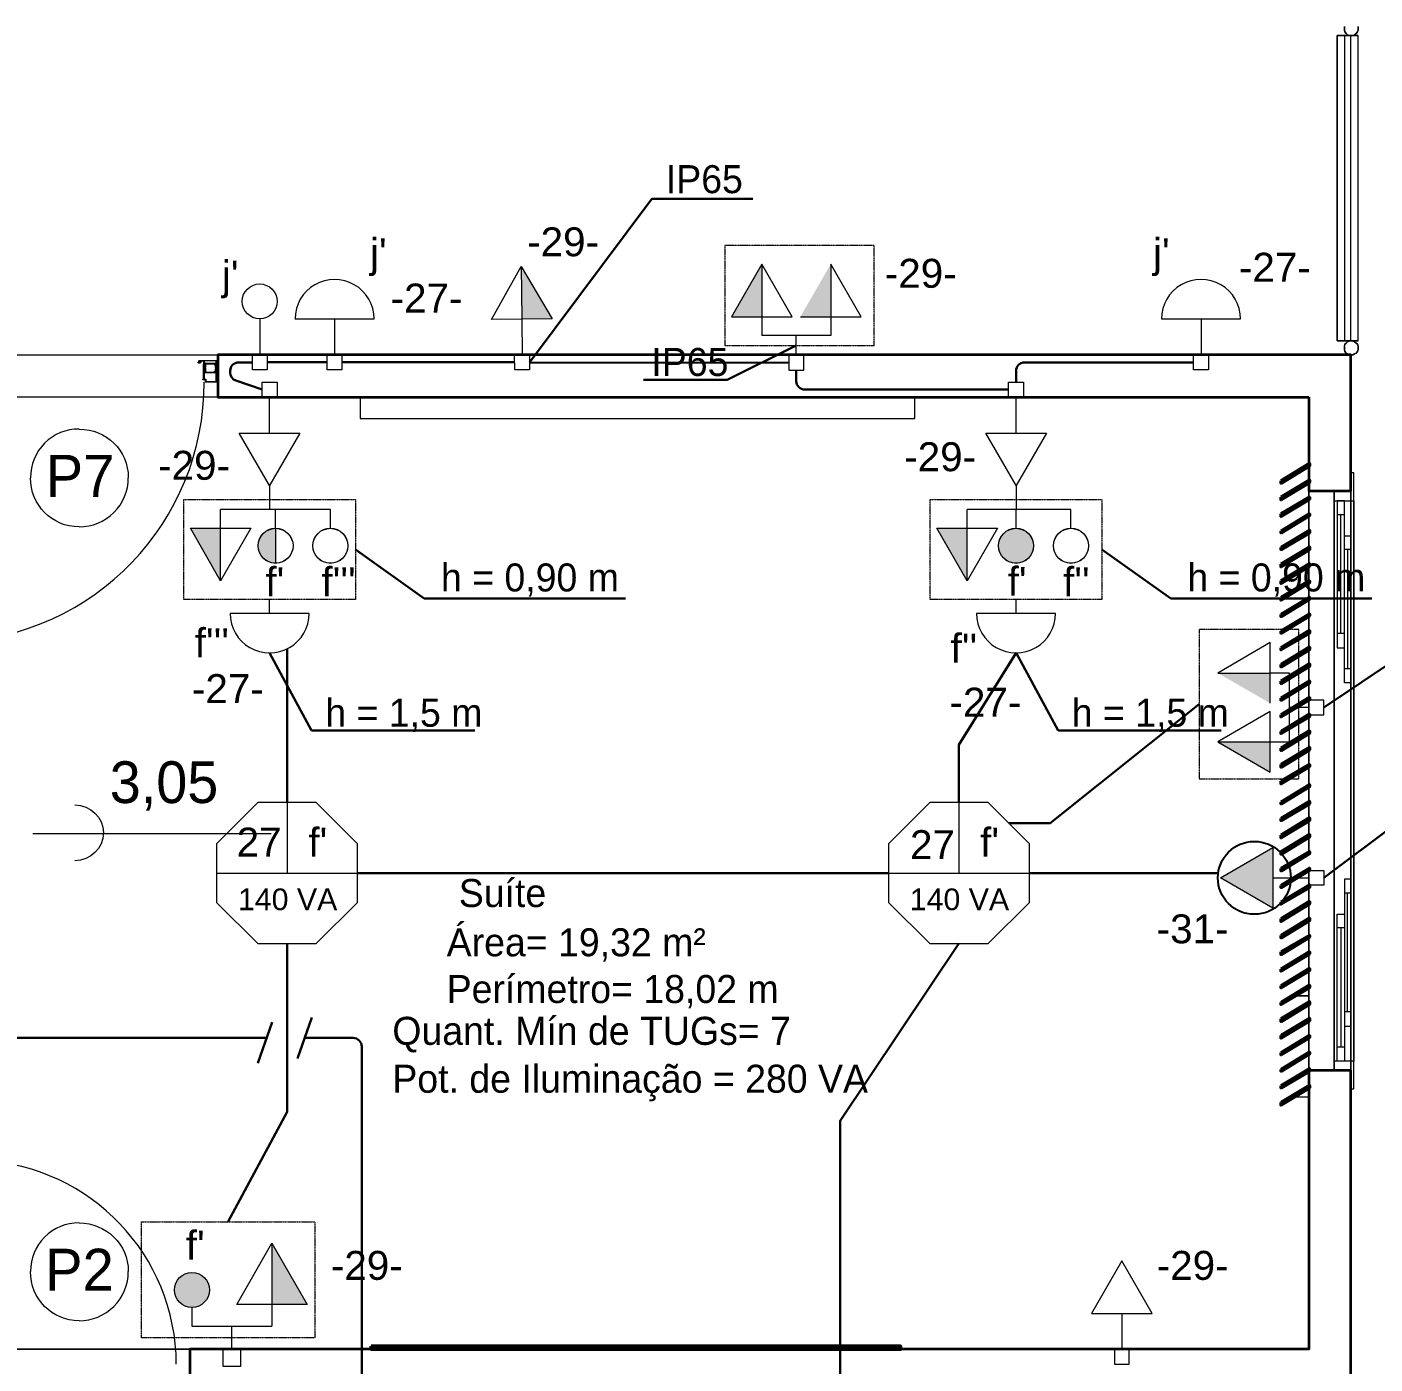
# Model space of a CAD drawing. Header units: millimetres. Extents: x -3501 to 2443, y -1417 to 2787.
# Drawn here: x -85 to 396.4, y 838.7 to 1316.1 of the extents above; entities that cross this region are included whole.
import ezdxf

# ---------------------------------------------------------------- set-up
doc = ezdxf.new("R2010")
doc.units = ezdxf.units.MM
doc.linetypes.add('HIDDEN', pattern=[0.375, 0.25, -0.125])
for name, color, linetype, lineweight in [('EL-ELETRODUTOS-ALV', 5, 'Continuous', 30), ('EL-SIMB-P-CIRC', 1, 'Continuous', 20), ('Eletroduto', 160, 'Continuous', 30), ('Pontos Elétricos', 1, 'Continuous', 20), ('TXT e CIRCUITOS', 7, 'Continuous', 30)]:
    doc.layers.add(name, color=color, linetype=linetype, lineweight=lineweight)
for name, color, linetype in [('LEGENDAS', 7, 'Continuous'), ('PDF_Geometry', 7, 'Continuous'), ('Texto', 7, 'Continuous')]:
    doc.layers.add(name, color=color, linetype=linetype)
doc.layers.add('Line', color=7, linetype='Continuous', plot=False)
doc.styles.add('estilo2', font='arial.ttf', dxfattribs={"height": 60})
doc.styles.add('PDF Bahnschrift', font='bahnschrift.ttf')
doc.styles.add('txt 2mm', font='arial.ttf', dxfattribs={"height": 100})

# ---------------------------------------------------------------- blocks, each defined once
blk = doc.blocks.new('cx luz oct')
at = {"ltscale": 3}
blk.add_line((43508.7, 29483.7), (43508.7, 29288.7), dxfattribs=at)
blk.add_lwpolyline([(43589.5, 29093.7), (43703.7, 29207.9), (43703.7, 29369.5), (43589.5, 29483.7), (43428, 29483.7), (43313.7, 29369.5), (43313.7, 29207.9), (43428, 29093.7)], close=True, dxfattribs=at)
blk.add_lwpolyline([(43313.7, 29288.7), (43703.7, 29288.7)], dxfattribs=at)
blk = doc.blocks.new('conj toma')
at = {"layer": 'Pontos Elétricos'}
h = blk.add_hatch(color=1, dxfattribs=at)
h.dxf.hatch_style = 1
h.paths.add_polyline_path([(48514.6, 16504, 0.414214), (48577.1, 16441.5, 0.412812), (48639.3, 16504)])
h = blk.add_hatch(color=1, dxfattribs=at)
h.dxf.hatch_style = 1
h.paths.add_polyline_path([(48514.6, 16308), (48702.1, 16308), (48514.6, 16199.8)])
for p, q in [((48447.6, 16700), (48447.6, 16308)), ((48514.6, 16700), (48447.6, 16700)), ((48514.6, 16504), (48447.6, 16504)), ((48514.6, 16308), (48447.6, 16308))]:
    blk.add_line(p, q, dxfattribs=at)
at = {"layer": 'Pontos Elétricos', "color": 1}
for p, q in [((48174.6, 16591.2), (48362.1, 16483)), ((48174.6, 16374.7), (48174.6, 16591.2)), ((47993.1, 16456.5), (47993.1, 16509.5)), ((47993.1, 16509.5), (48046.1, 16509.5)), ((48046.1, 16509.5), (48046.1, 16456.5)), ((48174.6, 16483), (48046.1, 16483)), ((48362.1, 16483), (48174.6, 16374.7)), ((48514.6, 16504), (48639.6, 16504)), ((48046.1, 16456.5), (47993.1, 16456.5)), ((48514.6, 16416.3), (48702.1, 16308)), ((48514.6, 16199.8), (48514.6, 16416.3)), ((48702.1, 16308), (48514.6, 16308)), ((48702.1, 16308), (48514.6, 16199.8))]:
    blk.add_line(p, q, dxfattribs=at)
at = {"layer": 'Pontos Elétricos', "ltscale": 3}
for p, q in [((48362.1, 16483), (48412.1, 16483)), ((48412.1, 16483), (48447.6, 16483))]:
    blk.add_line(p, q, dxfattribs=at)
at = {"layer": 'Pontos Elétricos', "linetype": 'HIDDEN', "ltscale": 0.025}
blk.add_lwpolyline([(48768.2, 16789.6), (48768.5, 16176.4), (48412.3, 16176.4), (48412, 16789.6)], close=True, dxfattribs=at)
at = {"layer": 'Pontos Elétricos', "color": 1}
for centre in [(48576.8, 16700), (48577.1, 16700), (48576.8, 16504), (48577.1, 16504)]:
    blk.add_circle(centre, 62.5, dxfattribs=at)
blk = doc.blocks.new('caixa criado 2')
at = {"layer": 'Pontos Elétricos', "color": 1}
blk.add_line((94922.2, 77189.5), (94922.2, 76907), dxfattribs=at)
at = {"layer": 'Pontos Elétricos', "ltscale": 3}
blk.add_line((94922.2, 77048.2), (94872.2, 77048.2), dxfattribs=at)
at = {"layer": 'Pontos Elétricos', "color": 1}
blk.add_arc((94922.2, 77048.2), 141.2, 270, 90, dxfattribs=at)
at = {"layer": 'EL-ELETRODUTOS-ALV'}
blk.add_blockref('conj toma', (46103.9, 60565.3), dxfattribs=at)
blk = doc.blocks.new('caixa criado')
at = {"layer": 'Pontos Elétricos', "ltscale": 3}
h = blk.add_hatch(color=256, dxfattribs=at)
h.dxf.hatch_style = 1
h.paths.add_polyline_path([(94743.5, 75107, 1), (94618.5, 75107, 1)])
at = {"layer": 'Pontos Elétricos'}
h = blk.add_hatch(color=1, dxfattribs=at)
h.dxf.hatch_style = 1
h.paths.add_polyline_path([(94618.5, 74932), (94806, 74932), (94618.5, 74823.8)])
for p, q in [((94551.5, 75303), (94551.5, 74932)), ((94618.5, 75303), (94551.5, 75303)), ((94618.5, 75107), (94551.5, 75107)), ((94618.5, 74932), (94551.5, 74932))]:
    blk.add_line(p, q, dxfattribs=at)
at = {"layer": 'Pontos Elétricos', "color": 1}
for p, q in [((94922.2, 75248.2), (94922.2, 74965.7)), ((94278.5, 75215.2), (94466, 75107)), ((94278.5, 74998.7), (94278.5, 75215.2)), ((94097, 75080.5), (94097, 75133.5)), ((94097, 75133.5), (94150, 75133.5)), ((94278.5, 75107), (94150, 75107)), ((94466, 75107), (94278.5, 74998.7)), ((94150, 75080.5), (94097, 75080.5)), ((94618.5, 75040.3), (94806, 74932)), ((94618.5, 74823.8), (94618.5, 75040.3)), ((94806, 74932), (94618.5, 74932)), ((94806, 74932), (94618.5, 74823.8))]:
    blk.add_line(p, q, dxfattribs=at)
at = {"layer": 'Pontos Elétricos', "ltscale": 3}
for p, q in [((94466, 75107), (94516, 75107)), ((94516, 75107), (94551.5, 75107)), ((94922.2, 75107), (94872.2, 75107))]:
    blk.add_line(p, q, dxfattribs=at)
at = {"layer": 'Pontos Elétricos', "linetype": 'HIDDEN', "ltscale": 0.025}
blk.add_lwpolyline([(94872.1, 75413.6), (94872.4, 74800.4), (94516.1, 74800.4), (94515.9, 75413.6)], close=True, dxfattribs=at)
at = {"layer": 'Pontos Elétricos', "color": 1}
for centre in [(94680.7, 75303), (94681, 75303), (94680.7, 75107), (94681, 75107)]:
    blk.add_circle(centre, 62.5, dxfattribs=at)
blk.add_arc((94922.2, 75107), 141.2, 270, 90, dxfattribs=at)
blk = doc.blocks.new('caixa tomadas')
at = {"layer": 'EL-SIMB-P-CIRC'}
for p, q in [((52407.7, 17460.8), (52460.7, 17460.8)), ((52407.7, 17407.8), (52407.7, 17460.8)), ((52460.7, 17460.8), (52460.7, 17407.8)), ((52460.7, 17407.8), (52407.7, 17407.8)), ((52434.2, 17407.8), (52434.2, 17337.1)), ((52557.2, 17337.1), (52311.2, 17337.1)), ((52311.2, 17270.1), (52311.2, 17337.1)), ((52557.2, 17270.1), (52557.2, 17337.1))]:
    blk.add_line(p, q, dxfattribs=at)
at = {"layer": 'EL-SIMB-P-CIRC', "linetype": 'HIDDEN', "ltscale": 0.025}
blk.add_lwpolyline([(52711.9, 17016.2), (52179.5, 17016.2), (52179.5, 17372.4), (52711.9, 17372.4)], close=True, dxfattribs=at)
blk = doc.blocks.new('bloc 3')
at = {"layer": 'EL-SIMB-P-CIRC'}
h = blk.add_hatch(color=1, dxfattribs=at)
h.dxf.hatch_style = 1
h.paths.add_polyline_path([(50525.2, 15683.3), (50525.2, 15495.8), (50416.9, 15683.3)])
h = blk.add_hatch(color=1, dxfattribs=at)
h.dxf.hatch_style = 1
h.paths.add_polyline_path([(50771.1, 15683.3), (50771.1, 15495.8), (50662.9, 15683.3)])
at = {"layer": 'EL-SIMB-P-CIRC', "color": 1}
for p, q in [((50525.2, 15495.8), (50416.9, 15683.3)), ((50416.9, 15683.3), (50633.4, 15683.3)), ((50525.2, 15495.8), (50525.2, 15683.3)), ((50633.4, 15683.3), (50525.2, 15495.8)), ((50662.9, 15683.3), (50879.4, 15683.3)), ((50771.1, 15495.8), (50771.1, 15683.3)), ((50879.4, 15683.3), (50771.1, 15495.8))]:
    blk.add_line(p, q, dxfattribs=at)
at = {"layer": 'EL-ELETRODUTOS-ALV'}
blk.add_blockref('caixa tomadas', (-1786, -1586.8), dxfattribs=at)
blk = doc.blocks.new('tom baixa')
at = {"layer": 'EL-SIMB-P-CIRC', "color": 1}
for p, q in [((138252.4, 40154.5), (138439.9, 40046.3)), ((138252.4, 39938), (138252.4, 40154.5)), ((138071.3, 40019.8), (138071.3, 40072.8)), ((138071.3, 40072.8), (138124.4, 40072.8)), ((138124.4, 40072.8), (138124.4, 40019.8)), ((138124.4, 40019.8), (138071.3, 40019.8)), ((138252.4, 40046.3), (138124.4, 40046.3)), ((138439.9, 40046.3), (138252.4, 39938))]:
    blk.add_line(p, q, dxfattribs=at)
blk = doc.blocks.new('caixa arandela')
at = {"layer": 'EL-SIMB-P-CIRC', "color": 1}
for p, q in [((138180.1, 42644.3), (138180.1, 42361.8)), ((137998.6, 42476.5), (137998.6, 42529.5)), ((137998.6, 42529.5), (138051.6, 42529.5)), ((138051.6, 42529.5), (138051.6, 42476.5)), ((138051.6, 42476.5), (137998.6, 42476.5)), ((138180.1, 42503), (138051.6, 42503))]:
    blk.add_line(p, q, dxfattribs=at)
blk.add_arc((138180.1, 42503), 141.2, 270, 90, dxfattribs=at)
blk = doc.blocks.new('tomada e interruptor paralelo')
at = {"layer": 'EL-SIMB-P-CIRC'}
h = blk.add_hatch(color=1, dxfattribs=at)
h.dxf.hatch_style = 1
h.paths.add_polyline_path([(-52200.83, 35311.3), (-52200.83, 35333.1), (-52188.24, 35311.3)])
at = {"layer": 'EL-SIMB-P-CIRC', "ltscale": 3}
h = blk.add_hatch(color=256, dxfattribs=at)
h.dxf.hatch_style = 1
h.paths.add_polyline_path([(-52223.18, 35316.46, 1), (-52235.68, 35316.46, 1)])
at = {"layer": 'EL-SIMB-P-CIRC', "color": 1}
for p, q in [((-52213.41, 35311.3), (-52200.83, 35333.1)), ((-52200.83, 35333.1), (-52200.83, 35311.3)), ((-52200.83, 35333.1), (-52188.24, 35311.3)), ((-52188.24, 35311.3), (-52213.41, 35311.3))]:
    blk.add_line(p, q, dxfattribs=at)
at = {"layer": 'EL-SIMB-P-CIRC'}
for p, q in [((-52229.43, 35310.21), (-52229.43, 35303.51)), ((-52200.83, 35311.3), (-52200.83, 35303.51)), ((-52229.43, 35303.51), (-52200.83, 35303.51)), ((-52215.13, 35295.29), (-52215.13, 35303.51)), ((-52218.21, 35295.29), (-52212.04, 35295.29)), ((-52218.21, 35289.12), (-52218.21, 35295.29)), ((-52212.04, 35295.29), (-52212.04, 35289.12)), ((-52212.04, 35289.12), (-52218.21, 35289.12))]:
    blk.add_line(p, q, dxfattribs=at)
at = {"layer": 'EL-SIMB-P-CIRC', "linetype": 'HIDDEN', "ltscale": 0.025}
blk.add_lwpolyline([(-52247.41, 35340.81), (-52185.52, 35340.81), (-52185.52, 35299.4), (-52247.41, 35299.4)], close=True, dxfattribs=at)
at = {"layer": 'EL-SIMB-P-CIRC', "color": 1}
blk.add_circle((-52229.43, 35316.46), 6.25, dxfattribs=at)
blk = doc.blocks.new('inter simples')
at = {"layer": 'EL-SIMB-P-CIRC', "color": 1}
for p, q in [((138071.3, 40985.7), (138071.3, 41038.7)), ((138071.3, 41038.7), (138124.4, 41038.7)), ((138124.4, 41038.7), (138124.4, 40985.7)), ((138124.4, 40985.7), (138071.3, 40985.7)), ((138252.9, 41012.2), (138124.4, 41012.2))]:
    blk.add_line(p, q, dxfattribs=at)
blk.add_circle((138315.4, 41012.2), 62.5, dxfattribs=at)
blk = doc.blocks.new('Tomada Média')
at = {"layer": 'EL-SIMB-P-CIRC'}
h = blk.add_hatch(color=1, dxfattribs=at)
h.dxf.hatch_style = 1
h.paths.add_polyline_path([(65351.86, 3601.56), (65333.11, 3601.56), (65351.86, 3612.39)])
at = {"layer": 'EL-SIMB-P-CIRC', "color": 1}
for p, q in [((65333.11, 3601.56), (65351.86, 3612.39)), ((65351.86, 3612.39), (65351.86, 3590.74)), ((65333.11, 3601.56), (65351.86, 3601.56)), ((65351.86, 3590.74), (65333.11, 3601.56)), ((65351.86, 3601.56), (65364.66, 3601.56)), ((65364.66, 3598.91), (65364.66, 3604.21)), ((65364.66, 3604.21), (65369.97, 3604.21)), ((65369.97, 3604.21), (65369.97, 3598.91)), ((65369.97, 3598.91), (65364.66, 3598.91))]:
    blk.add_line(p, q, dxfattribs=at)
blk = doc.blocks.new('tom alta')
at = {"layer": 'EL-SIMB-P-CIRC'}
blk.add_hatch(color=1, dxfattribs=at).paths.add_polyline_path([(138252.4, 39188.3), (138439.9, 39296.5), (138252.4, 39404.8)])
at = {"layer": 'EL-SIMB-P-CIRC', "color": 1}
for p, q in [((138252.4, 39404.8), (138439.9, 39296.5)), ((138252.4, 39188.3), (138252.4, 39404.8)), ((138071.3, 39270), (138071.3, 39323)), ((138071.3, 39323), (138124.4, 39323)), ((138124.4, 39323), (138124.4, 39270)), ((138252.4, 39296.5), (138124.4, 39296.5)), ((138439.9, 39296.5), (138252.4, 39188.3)), ((138124.4, 39270), (138071.3, 39270))]:
    blk.add_line(p, q, dxfattribs=at)
blk = doc.blocks.new('Ar-Condicionado')
at = {"layer": 'Line', "color": 244, "true_color": 0x991b1e}
blk.add_circle((-1505.9, 78.18), 13.01, dxfattribs=at)
at = {"layer": 'EL-SIMB-P-CIRC', "ltscale": 3, "xscale": 0.1, "yscale": 0.1, "zscale": 0.1, "rotation": 90}
blk.add_blockref('tom alta', (2423.75, -13753.73), dxfattribs=at)

msp = doc.modelspace()

# ---------------------------------------------------------------- linework, layer by layer
at = {"layer": 'Eletroduto'}
for points in [[(-4.51, 1196.31), (-9.43, 1196.31, 0.414214), (-12.43, 1193.31), (-12.43, 1192.66, 0.320308), (-10.41, 1189.82), (-0.99, 1186.59)], [(331.61, 1196.31), (271.24, 1196.31, 0.414214), (268.24, 1193.31), (268.24, 1189.24)], [(189.73, 1193.55), (189.73, 1189.59, 0.414214), (192.73, 1186.59), (265.57, 1186.59)], [(14.21, 955.15), (31.54, 955.15, -0.414214), (34.54, 952.15), (34.54, 653.7, -0.414214), (31.54, 650.7), (27.93, 650.7)]]:
    msp.add_lwpolyline(points, format="xyb", dxfattribs=at)
for points in [[(22.18, 1196.34), (0.79, 1196.34)], [(89.18, 1196.34), (27.49, 1196.34)], [(94.48, 1196.33), (187.08, 1196.2)], [(7.88, 1039.16), (7.88, 1094.03)], [(247.8, 1039.16), (247.8, 1059.81), (268.22, 1092.58)], [(265.6, 1031.79), (280.43, 1031.79), (333.61, 1074.29)], [(222.62, 1013.99), (33.05, 1013.99)], [(272.97, 1013.99), (340.39, 1013.99)], [(7.88, 988.81), (7.88, 928.77), (-13.14, 889.57)], [(205.36, 664.13), (205.36, 925.6), (247.8, 988.81)], [(-294.43, 955.15), (0.58, 955.15)]]:
    msp.add_lwpolyline(points, dxfattribs=at)
at = {"layer": 'PDF_Geometry', "lineweight": 18}
for points in [[(385.47, 1316.21), (385.47, 1315.57), (385.47, 1314.94), (385.68, 1314.3), (386.11, 1313.67), (386.53, 1313.25), (387.16, 1313.03), (387.8, 1313.03), (387.16, 1313.03), (386.53, 1313.25), (386.11, 1313.67), (385.68, 1314.3), (385.47, 1314.94), (385.47, 1315.57), (385.47, 1316.21)], [(390.34, 1316.21), (390.34, 1315.57), (390.34, 1314.94), (390.13, 1314.3), (389.7, 1313.67), (389.07, 1313.25), (388.43, 1313.03), (387.8, 1313.03), (388.43, 1313.03), (389.07, 1313.25), (389.7, 1313.67), (390.13, 1314.3), (390.34, 1314.94), (390.34, 1315.57), (390.34, 1316.21)], [(385.47, 1313.03), (385.47, 1204.04)], [(387.8, 1204.04), (387.8, 1313.03)], [(390.34, 1204.04), (390.34, 1313.03)], [(-512.1, 1198.96), (372.77, 1198.96), (387.8, 1198.96)], [(-23.63, 1196.63), (-23.63, 1196.63)], [(-23.63, 1196.42), (-23.63, 1196.42)], [(-23.63, 1196.21), (-23.42, 1196.21), (-23.63, 1196.21)], [(-23.63, 1196.21), (-23.63, 1196.21)], [(-23.63, 1196), (-23.63, 1196)], [(-23.42, 1196.84), (-23.42, 1196.84)], [(-23.42, 1196.63), (-23.42, 1196.63)], [(-23.42, 1196.42), (-23.42, 1196.42)], [(-23.42, 1196.21), (-23.42, 1196.21)], [(-23.21, 1196.21), (-23.21, 1196.21)], [(-23.21, 1196.21), (-23.21, 1196.21)], [(-22.99, 1196.63), (-22.99, 1196.63)], [(-22.99, 1196.63), (-22.99, 1196.63)], [(-22.99, 1196.42), (-22.99, 1196.42)], [(-22.78, 1196.42), (-22.99, 1196.42), (-22.78, 1196.42)], [(-22.99, 1196.42), (-22.99, 1196.42)], [(-22.78, 1196.42), (-22.78, 1196.42)], [(-21.94, 1195.78), (-21.94, 1195.78)], [(-21.94, 1195.15), (-21.94, 1195.15)], [(-21.94, 1194.73), (-21.94, 1194.73)], [(-21.73, 1195.15), (-21.73, 1195.15)], [(-21.73, 1195.15), (-21.73, 1195.15)], [(-21.73, 1194.73), (-21.73, 1194.73)], [(-21.73, 1194.73), (-21.73, 1194.73)], [(-21.51, 1195.15), (-21.51, 1195.15)], [(-21.94, 1193.88), (-21.94, 1193.88)], [(-21.94, 1193.46), (-21.94, 1193.46)], [(-21.94, 1192.82), (-21.94, 1192.82)], [(-21.73, 1193.88), (-21.73, 1193.88)], [(-21.73, 1193.88), (-21.73, 1193.88)], [(-21.73, 1193.46), (-21.73, 1193.46)], [(-21.73, 1193.46), (-21.73, 1193.46)], [(-21.51, 1193.67), (-21.51, 1193.67)], [(33.94, 1183.93), (-41.62, 1183.93)], [(372.77, 1183.93), (232.03, 1183.93)], [(372.77, 1160.02), (372.77, 1163.4)], [(372.77, 1154.09), (372.77, 1159.38)], [(387.8, 936.95), (388.86, 936.95), (388.86, 1156.84), (387.8, 1156.84)], [(372.77, 1153.46), (372.77, 1148.17), (372.77, 1150.49)], [(381.87, 1150.49), (381.87, 1146.9)], [(381.87, 1150.49), (381.87, 943.51), (381.87, 1150.49)], [(387.8, 1146.9), (387.8, 946.9)], [(381.87, 946.9), (381.87, 943.51), (372.98, 943.51)], [(372.77, 938.01), (372.77, 943.3)], [(372.77, 847), (372.77, 937.37)], [(239.23, 844.04), (372.77, 844.04)]]:
    msp.add_lwpolyline(points, dxfattribs=at)
for points in [[(382.93, 1313.03), (382.93, 1204.04), (382.93, 1313.03), (385.47, 1313.03)], [(387.8, 1313.03), (388.43, 1313.03), (389.07, 1313.03), (389.7, 1313.03), (390.13, 1313.03), (390.34, 1313.03), (390.13, 1313.03), (389.7, 1313.03), (389.07, 1313.03), (388.43, 1313.03), (387.8, 1313.03), (387.16, 1313.03), (386.53, 1313.03), (386.11, 1313.03), (385.68, 1313.03), (385.47, 1313.03), (385.68, 1313.03), (386.11, 1313.03), (386.53, 1313.03), (387.16, 1313.03)], [(382.93, 1204.04), (385.47, 1204.04)], [(387.8, 1204.04), (387.16, 1204.04), (386.53, 1204.04), (386.11, 1204.04), (385.68, 1204.04), (385.47, 1204.04), (385.68, 1204.04), (386.11, 1204.04), (386.53, 1204.04), (387.16, 1204.04), (387.8, 1204.04), (388.43, 1204.04), (389.07, 1204.04), (389.7, 1204.04), (390.13, 1204.04), (390.34, 1204.04), (390.13, 1204.04), (389.7, 1204.04), (389.07, 1204.04), (388.43, 1204.04)], [(387.8, 1198.96), (387.16, 1198.96), (386.53, 1199.38), (386.11, 1199.59), (385.68, 1200.23), (385.47, 1200.86), (385.47, 1201.5), (385.47, 1202.13), (385.68, 1202.77), (386.11, 1203.19), (386.53, 1203.62), (387.16, 1203.83), (387.8, 1204.04), (388.43, 1203.83), (389.07, 1203.62), (389.7, 1203.19), (390.13, 1202.77), (390.34, 1202.13), (390.34, 1201.5), (390.34, 1200.86), (390.13, 1200.23), (389.7, 1199.59), (389.07, 1199.38), (388.43, 1198.96), (387.8, 1198.96), (388.43, 1198.96), (389.07, 1199.38), (389.7, 1199.59), (390.13, 1200.23), (390.34, 1200.86), (390.34, 1201.5), (390.34, 1202.13), (390.13, 1202.77), (389.7, 1203.19), (389.07, 1203.62), (388.43, 1203.83), (387.8, 1204.04), (387.16, 1203.83), (386.53, 1203.62), (386.11, 1203.19), (385.68, 1202.77), (385.47, 1202.13), (385.47, 1201.5), (385.47, 1200.86), (385.68, 1200.23), (386.11, 1199.59), (386.53, 1199.38), (387.16, 1198.96)], [(-116.75, 1183.93), (-116.75, 1198.96), (-16.86, 1198.96), (-16.86, 1183.93)], [(-23.63, 1196), (-23.84, 1196.21), (-23.84, 1196.42), (-23.63, 1196.42), (-23.42, 1196.42), (-23.42, 1196.63), (-23.63, 1196.63), (-23.42, 1196.84), (-23.21, 1196.84), (-22.99, 1196.84), (-22.99, 1196.63), (-22.99, 1196.42), (-23.21, 1196.21), (-23.42, 1196.21), (-23.21, 1196.21), (-23.21, 1196), (-23.42, 1196)], [(-22.99, 1196.84), (-22.99, 1196.63), (-22.99, 1196.42), (-22.78, 1196.42), (-22.78, 1196.84), (-21.94, 1196.84), (-21.94, 1196.63), (-21.94, 1195.78), (-21.94, 1195.57), (-21.51, 1195.57), (-21.73, 1195.57), (-21.73, 1195.78), (-21.3, 1195.78), (-21.3, 1195.57), (-21.09, 1195.57), (-21.09, 1195.78), (-18.13, 1195.78), (-18.13, 1195.57), (-17.92, 1195.57), (-17.7, 1195.57), (-17.92, 1195.78), (-17.49, 1195.78), (-17.49, 1195.57), (-17.28, 1195.57), (-17.28, 1195.78), (-17.28, 1196.84), (-17.07, 1196.84), (-17.07, 1196.63), (-16.86, 1196.63), (-16.86, 1196.84), (-23.63, 1196.84), (-23.63, 1196.42), (-23.42, 1196.63), (-23.63, 1196.63), (-23.63, 1196.84), (-23.42, 1196.84), (-23.21, 1196.84)], [(-21.51, 1193.46), (-21.73, 1193.46), (-21.94, 1193.46), (-21.94, 1192.82), (-21.94, 1195.78), (-21.94, 1195.15), (-21.73, 1195.15), (-21.73, 1195.36), (-21.51, 1195.15), (-21.51, 1194.94), (-21.51, 1194.73), (-21.73, 1194.73), (-21.94, 1194.73), (-21.94, 1193.88), (-21.73, 1193.88), (-21.51, 1193.88), (-21.51, 1193.67)], [(-21.73, 1193.88), (-21.94, 1193.88), (-21.94, 1194.73), (-21.73, 1194.73), (-21.73, 1194.52), (-21.51, 1194.52), (-21.51, 1194.73), (-21.51, 1195.36), (-21.73, 1195.36), (-21.73, 1195.15), (-21.94, 1195.15), (-21.94, 1195.36), (-21.73, 1195.57), (-21.51, 1195.57), (-21.73, 1195.78), (-21.3, 1195.78), (-21.3, 1195.57), (-21.3, 1194.52), (-21.51, 1194.3), (-21.51, 1194.52), (-21.51, 1194.3), (-21.3, 1194.3), (-21.3, 1193.03), (-21.3, 1192.82), (-21.73, 1192.82), (-21.51, 1193.03), (-21.73, 1193.25), (-21.94, 1193.25), (-21.94, 1193.46), (-21.73, 1193.46), (-21.73, 1193.25), (-21.51, 1193.25), (-21.51, 1193.88), (-21.51, 1194.09), (-21.73, 1194.09)], [(-21.09, 1196.21), (-21.09, 1196), (-17.49, 1196), (-17.49, 1196.84), (-21.73, 1196.84), (-21.73, 1196.63), (-21.73, 1196), (-21.3, 1196), (-21.3, 1196.21)], [(-17.28, 1193.88), (-17.28, 1194.73), (-17.49, 1194.73), (-17.49, 1194.52), (-17.7, 1194.73), (-17.7, 1195.36), (-17.49, 1195.36), (-17.49, 1195.15), (-17.28, 1195.15), (-17.28, 1195.36), (-17.49, 1195.57), (-17.49, 1195.78), (-17.92, 1195.78), (-17.7, 1195.57), (-17.7, 1194.52), (-17.7, 1194.3), (-17.7, 1194.52), (-17.49, 1194.3), (-17.7, 1194.3), (-17.7, 1193.03), (-17.92, 1192.82), (-17.49, 1192.82), (-17.49, 1193.03), (-17.49, 1193.25), (-17.28, 1193.25), (-17.28, 1193.46), (-17.49, 1193.46), (-17.49, 1193.25), (-17.7, 1193.25), (-17.7, 1193.88), (-17.49, 1194.09), (-17.49, 1193.88)], [(-16.86, 1189.22), (-16.86, 1196.84)], [(-21.94, 1192.82), (-21.94, 1193.03), (-21.94, 1193.25), (-21.51, 1193.03), (-21.73, 1193.03), (-21.73, 1192.82), (-21.3, 1192.82), (-21.3, 1193.03), (-21.09, 1193.03), (-21.09, 1192.82), (-18.13, 1192.82), (-18.13, 1193.03), (-17.92, 1193.03), (-17.7, 1193.03), (-17.92, 1192.82), (-17.49, 1192.82), (-17.49, 1193.03), (-17.28, 1193.25), (-17.28, 1193.03), (-17.28, 1192.82), (-17.28, 1191.34), (-16.86, 1191.34), (-16.86, 1191.13), (-17.07, 1191.13), (-17.07, 1191.34), (-17.28, 1191.34), (-17.28, 1190.28), (-17.28, 1189.44), (-17.07, 1189.44), (-17.07, 1189.65), (-16.86, 1189.65), (-16.86, 1189.22), (-21.09, 1189.22), (-21.3, 1189.22), (-21.3, 1190.07), (-22.15, 1190.07), (-22.15, 1190.28), (-21.94, 1190.28), (-21.94, 1191.55)], [(-21.09, 1189.44), (-17.49, 1189.44), (-17.49, 1190.07), (-17.49, 1190.28), (-17.49, 1192.61), (-21.73, 1192.61), (-21.73, 1191.98), (-21.73, 1191.13), (-21.73, 1190.28), (-21.09, 1190.28)], [(388.86, 1146.9), (388.86, 1156.84), (387.8, 1156.84), (387.8, 1146.9)], [(372.77, 1147.32), (372.77, 1142.24)], [(382.93, 1146.9), (382.93, 1094.41), (385.47, 1094.41), (385.47, 1146.9)], [(387.8, 1146.9), (388.86, 1146.9), (388.86, 946.9), (387.8, 946.9)], [(372.77, 1141.39), (372.77, 1136.31)], [(372.77, 1135.47), (372.77, 1130.18)], [(385.47, 1134.41), (387.8, 1134.41), (387.8, 1081.92), (385.47, 1081.92)], [(372.77, 1129.54), (372.77, 1124.25)], [(372.77, 1123.62), (372.77, 1118.32)], [(372.77, 1117.69), (372.77, 1112.4)], [(372.77, 1111.55), (372.77, 1106.47)], [(372.77, 1105.63), (372.77, 1100.34)], [(372.77, 1099.7), (372.77, 1094.41)], [(372.77, 1093.77), (372.77, 1088.48)], [(372.77, 1087.85), (372.77, 1082.56)], [(372.77, 1081.71), (372.77, 1076.63)], [(372.77, 1075.78), (372.77, 1070.49)], [(372.77, 1069.86), (372.77, 1064.57)], [(372.77, 1063.93), (372.77, 1058.64)], [(372.77, 1058.01), (372.77, 1052.72)], [(372.77, 1051.87), (372.77, 1045.52)], [(372.77, 1044.67), (372.77, 1039.38)], [(372.77, 1038.75), (372.77, 1033.46)], [(372.77, 1032.82), (372.77, 1027.53)], [(372.77, 1026.9), (372.77, 1021.61)], [(372.77, 1014.83), (372.77, 1009.75)], [(372.77, 1014.83), (372.77, 1009.75)], [(385.47, 1011.87), (385.47, 959.38), (387.8, 959.38), (387.8, 1011.87)], [(372.77, 1008.91), (372.77, 1003.62)], [(372.77, 1002.98), (372.77, 997.69)], [(372.77, 997.05), (372.77, 991.76)], [(382.93, 999.38), (385.47, 999.38), (385.47, 946.9), (382.93, 946.9)], [(372.77, 991.13), (372.77, 985.84)], [(372.77, 984.99), (372.77, 979.91)], [(372.77, 979.07), (372.77, 973.77)], [(372.77, 973.14), (372.77, 967.85)], [(372.77, 967.21), (372.77, 961.92)], [(372.77, 961.29), (372.77, 956)], [(372.77, 955.15), (372.77, 950.07)], [(372.77, 949.22), (372.77, 943.93)], [(388.86, 936.95), (388.86, 946.9), (387.8, 946.9), (387.8, 936.95)], [(-26.8, 844.04), (-106.8, 844.04)]]:
    msp.add_lwpolyline(points, close=True, dxfattribs=at)
at = {"layer": 'PDF_Geometry', "lineweight": 35}
for points in [[(372.77, 1183.93), (372.77, 1150.49), (387.8, 1150.49), (387.8, 1198.96), (372.77, 1198.96), (-16.86, 1198.96), (-16.86, 1183.93)], [(387.8, 742.45), (387.8, 943.51), (372.77, 943.51), (372.77, 844.04), (-26.8, 844.04), (-26.8, 829.01), (22.93, 829.01), (22.93, 549.22), (37.96, 549.22), (37.96, 829.01), (372.77, 829.01), (372.77, 742.45)]]:
    msp.add_lwpolyline(points, close=True, dxfattribs=at)
at = {"layer": 'PDF_Geometry', "lineweight": 9}
for points in [[(33.94, 1176.31), (232.03, 1176.31), (232.03, 1183.93), (33.94, 1183.93)], [(372.77, 1117.48), (372.77, 1112.4)], [(372.77, 1111.55), (372.77, 1106.26)], [(372.77, 1105.63), (372.77, 1100.34)], [(372.77, 1099.7), (372.77, 1094.41)], [(372.77, 1093.77), (372.77, 1088.48)], [(372.77, 1087.64), (372.77, 1082.56)], [(372.77, 1081.71), (372.77, 1076.42)], [(372.77, 1075.78), (372.77, 1070.49)], [(372.77, 1069.86), (372.77, 1064.57)], [(372.77, 1063.93), (372.77, 1058.64)], [(372.77, 1058.01), (372.77, 1052.72)], [(372.77, 1051.87), (372.77, 1045.31)], [(372.77, 1044.67), (372.77, 1039.38)], [(372.77, 1038.75), (372.77, 1033.46)], [(372.77, 1032.82), (372.77, 1027.53)], [(372.77, 1026.68), (372.77, 1021.61)], [(372.77, 1014.83), (372.77, 1009.75)], [(372.77, 1014.83), (372.77, 1009.54)], [(372.77, 1008.91), (372.77, 1003.62)], [(372.77, 1002.98), (372.77, 997.69)], [(372.77, 997.05), (372.77, 991.76)], [(372.77, 990.92), (372.77, 985.84)], [(372.77, 984.99), (372.77, 979.7)], [(372.77, 979.07), (372.77, 973.77)]]:
    msp.add_lwpolyline(points, close=True, dxfattribs=at)
at = {"layer": 'PDF_Geometry', "lineweight": 50}
for points in [[(362.83, 1154.09), (362.83, 1153.25), (372.98, 1159.38), (372.98, 1160.23)], [(362.83, 1148.17), (362.83, 1147.32), (372.98, 1153.46), (372.98, 1154.3)], [(362.83, 1142.24), (362.83, 1141.39), (372.98, 1147.53), (372.98, 1148.17)], [(362.83, 1136.1), (362.83, 1135.47), (372.98, 1141.61), (372.98, 1142.24)], [(362.83, 1130.18), (362.83, 1129.54), (372.98, 1135.47), (372.98, 1136.31)], [(362.83, 1124.25), (362.83, 1123.4), (372.98, 1129.54), (372.98, 1130.39)], [(362.83, 1118.32), (362.83, 1117.48), (372.98, 1123.62), (372.98, 1124.46)], [(362.83, 1112.4), (362.83, 1111.55), (372.98, 1117.69), (372.98, 1118.32)], [(362.83, 1106.26), (362.83, 1105.63), (372.98, 1111.76), (372.98, 1112.4)], [(362.83, 1100.34), (362.83, 1099.7), (372.98, 1105.84), (372.98, 1106.47)], [(362.83, 1094.41), (362.83, 1093.77), (372.98, 1099.7), (372.98, 1100.55)], [(362.83, 1088.48), (362.83, 1087.64), (372.98, 1093.77), (372.98, 1094.62)], [(362.83, 1082.56), (362.83, 1081.71), (372.98, 1087.85), (372.98, 1088.69)], [(362.83, 1076.42), (362.83, 1075.78), (372.98, 1081.92), (372.98, 1082.56)], [(362.83, 1070.49), (362.83, 1069.86), (372.98, 1076), (372.98, 1076.63)], [(362.83, 1064.57), (362.83, 1063.93), (372.98, 1069.86), (372.98, 1070.71)], [(362.83, 1058.64), (362.83, 1057.8), (372.98, 1063.93), (372.98, 1064.78)], [(362.83, 1052.72), (362.83, 1051.87), (372.98, 1058.01), (372.98, 1058.85)], [(362.83, 1046.79), (362.83, 1045.94), (372.98, 1052.08), (372.98, 1052.72)], [(362.83, 1039.38), (362.83, 1038.75), (372.98, 1044.89), (372.98, 1045.52)], [(362.83, 1033.46), (362.83, 1032.82), (372.98, 1038.75), (372.98, 1039.59)], [(362.83, 1027.53), (362.83, 1026.68), (372.98, 1032.82), (372.98, 1033.67)], [(362.83, 1021.61), (362.83, 1020.76), (372.98, 1026.9), (372.98, 1027.74)], [(362.83, 1015.68), (362.83, 1014.83), (372.98, 1020.97), (372.98, 1021.61)], [(362.83, 1009.54), (362.83, 1008.91), (372.98, 1015.04), (372.98, 1015.68)], [(362.83, 1003.62), (362.83, 1002.98), (372.98, 1008.91), (372.98, 1009.75)], [(362.83, 997.69), (362.83, 996.84), (372.98, 1002.98), (372.98, 1003.83)], [(362.83, 991.76), (362.83, 990.92), (372.98, 997.05), (372.98, 997.9)], [(362.83, 985.84), (362.83, 984.99), (372.98, 991.13), (372.98, 991.76)], [(362.83, 979.7), (362.83, 979.07), (372.98, 985.2), (372.98, 985.84)], [(362.83, 973.77), (362.83, 973.14), (372.98, 979.28), (372.98, 979.91)], [(362.83, 967.85), (362.83, 967.21), (372.98, 973.14), (372.98, 973.99)], [(362.83, 961.92), (362.83, 961.08), (372.98, 967.21), (372.98, 968.06)], [(362.83, 956), (362.83, 955.15), (372.98, 961.29), (372.98, 962.13)], [(362.83, 949.86), (362.83, 949.22), (372.98, 955.36), (372.98, 956)], [(362.83, 943.93), (362.83, 943.3), (372.98, 949.44), (372.98, 950.07)], [(362.83, 938.01), (362.83, 937.37), (372.98, 943.3), (372.98, 944.14)], [(362.83, 932.08), (362.83, 931.23), (372.98, 937.37), (372.98, 938.22)], [(37.96, 845.1), (37.96, 844.04), (226.95, 844.04), (226.95, 845.1)]]:
    msp.add_lwpolyline(points, close=True, dxfattribs=at)
at = {"layer": 'PDF_Geometry', "lineweight": 20}
for points in [[(381.87, 1150.49), (381.87, 1146.9), (387.8, 1146.9), (387.8, 1150.49)], [(382.93, 1146.9), (382.93, 1142.03), (385.47, 1142.03), (385.47, 1146.9)], [(385.47, 1134.41), (387.8, 1134.41), (387.8, 1129.54), (385.47, 1129.54)], [(382.93, 1099.49), (382.93, 1094.41), (385.47, 1094.41), (385.47, 1099.49)], [(385.47, 1087), (387.8, 1087), (387.8, 1081.92), (385.47, 1081.92)], [(385.47, 1011.87), (385.47, 1007), (387.8, 1007), (387.8, 1011.87)], [(382.93, 999.38), (385.47, 999.38), (385.47, 994.52), (382.93, 994.52)], [(385.47, 964.46), (385.47, 959.38), (387.8, 959.38), (387.8, 964.46)], [(382.93, 951.98), (385.47, 951.98), (385.47, 946.9), (382.93, 946.9)], [(381.87, 946.9), (381.87, 943.51), (387.8, 943.51), (387.8, 946.9)]]:
    msp.add_lwpolyline(points, close=True, dxfattribs=at)
for points in [[(384.2, 1099.49), (384.2, 1142.03)], [(386.53, 1129.54), (386.53, 1087)], [(386.53, 964.46), (386.53, 1007)], [(384.2, 994.52), (384.2, 951.98)]]:
    msp.add_lwpolyline(points, dxfattribs=at)
at = {"layer": 'PDF_Geometry', "lineweight": 9}
for points in [[(372.77, 1118.32), (372.77, 1122.56), (372.77, 1118.32), (372.77, 1122.56), (371.29, 1122.56), (372.77, 1122.56), (371.29, 1122.56)], [(372.77, 1112.4), (372.77, 1117.48)], [(372.77, 1106.26), (372.77, 1111.55)], [(372.77, 1100.34), (372.77, 1105.63)], [(372.77, 1094.41), (372.77, 1099.7)], [(372.77, 1088.48), (372.77, 1093.77)], [(372.77, 1082.56), (372.77, 1087.64)], [(372.77, 1076.42), (372.77, 1081.71)], [(372.77, 1070.49), (372.77, 1075.78)], [(372.77, 1064.57), (372.77, 1069.86)], [(372.77, 1058.64), (372.77, 1063.93)], [(372.77, 1052.72), (372.77, 1058.01)], [(372.77, 1045.31), (372.77, 1051.87)], [(372.77, 1039.38), (372.77, 1044.67)], [(372.77, 1033.46), (372.77, 1038.75)], [(372.77, 1027.53), (372.77, 1032.82)], [(372.77, 1021.61), (372.77, 1026.68)], [(372.77, 1009.54), (372.77, 1014.83)], [(372.77, 1009.75), (372.77, 1014.83)], [(372.77, 1003.62), (372.77, 1008.91)], [(372.77, 997.69), (372.77, 1002.98)], [(372.77, 991.76), (372.77, 997.05)], [(372.77, 985.84), (372.77, 990.92)], [(372.77, 979.7), (372.77, 984.99)], [(372.77, 973.77), (372.77, 979.07)], [(372.77, 973.14), (372.77, 970.18), (372.77, 973.14), (372.77, 970.18), (368.12, 970.18), (372.77, 970.18), (368.12, 970.18)]]:
    msp.add_lwpolyline(points, dxfattribs=at)
at = {"layer": 'PDF_Geometry', "color": 8, "lineweight": 18, "true_color": 0x787878}
msp.add_lwpolyline([(372.77, 933.99), (367.27, 933.99)], dxfattribs=at)
at = {"layer": 'PDF_Geometry', "lineweight": 18}
for centre, radius, start, end in [((-114.28, 1189.02), 92.56, 272.1402, 0.1274), ((-104.65, 838.46), 72.98, 0.2248, 87.0392)]:
    msp.add_arc(centre, radius, start, end, dxfattribs=at)
at = {"layer": 'Pontos Elétricos'}
msp.add_line((265.57, 1183.93), (270.87, 1183.93), dxfattribs=at)
at = {"layer": 'Texto', "lineweight": 9}
msp.add_lwpolyline([(-82.89, 1028.17), (2.19, 1028.17)], dxfattribs=at)
for centre, radius, start, end in [((-66.57, 1155.34), 17.17, 89.3639, 180.6361), ((-66.34, 1155.11), 17.52, 269.8583, 0.1417), ((-66.57, 871.95), 17.17, 89.3639, 180.6361), ((-66.34, 871.72), 17.52, 269.8583, 0.1417)]:
    msp.add_arc(centre, radius, start, end, dxfattribs=at)
for points in [[(-66.38, 1172.5), (-56.65, 1172.5), (-48.82, 1164.89), (-48.82, 1155.15)], [(-66.38, 1137.58), (-76.12, 1137.58), (-83.74, 1145.41), (-83.74, 1155.15)], [(-67.86, 1038.32), (-62.36, 1038.32), (-57.7, 1033.88), (-57.7, 1028.38)], [(-57.7, 1028.38), (-57.7, 1022.87), (-62.36, 1018.43), (-67.86, 1018.43)], [(-66.38, 889.12), (-56.65, 889.12), (-48.82, 881.5), (-48.82, 871.76)], [(-66.38, 854.2), (-76.12, 854.2), (-83.74, 862.03), (-83.74, 871.76)]]:
    msp.add_open_spline(points, degree=3, dxfattribs=at)
at = {"layer": 'TXT e CIRCUITOS'}
for p, q in [((94.48, 1196.33), (138.13, 1254.68)), ((138.13, 1254.68), (174.23, 1254.68)), ((-16.86, 1198.96), (-1.86, 1198.96)), ((189.73, 1202.39), (165.1, 1190.05)), ((165.1, 1190.05), (135.11, 1190.05)), ((32.32, 1129.53), (56.89, 1112.02)), ((298.88, 1129.53), (323.45, 1112.02)), ((56.89, 1112.02), (128.73, 1112.02)), ((323.45, 1112.02), (395.29, 1112.02)), ((1.66, 1092.58), (16.65, 1064.96)), ((268.22, 1092.58), (283.21, 1064.96)), ((378.08, 1073.14), (405.12, 1091.23)), ((16.65, 1064.96), (74.92, 1064.96)), ((283.21, 1064.96), (341.48, 1064.96)), ((378.08, 1012.29), (403.69, 1031.51)), ((-2.57, 946.15), (2.55, 960.75)), ((11.65, 947.85), (16.76, 962.45))]:
    msp.add_line(p, q, dxfattribs=at)

# ---------------------------------------------------------------- block references
at = {"ltscale": 3, "yscale": 0.1, "zscale": 0.1}
for name, p, xscale, rotation in [('bloc 3', (-4875.08, 2780.95), -0.1, 180), ('inter simples', (4099.36, -12613.48), 0.1, 89.99999999999999), ('bloc 3', (-1209.33, -3991.68), -0.1, 270)]:
    msp.add_blockref(name, p, dxfattribs=dict(at, xscale=xscale, rotation=rotation))
at = {"xscale": 0.1, "yscale": 0.1, "zscale": 0.1}
for name, p, rotation in [('caixa criado 2', (-7703.17, 10598.93), 269.9999999998909), ('caixa criado', (-7242.48, 10598.93), 270.0000000000003)]:
    msp.add_blockref(name, p, dxfattribs=dict(at, rotation=rotation))
at = {"layer": 'EL-ELETRODUTOS-ALV'}
msp.add_blockref('tomada e interruptor paralelo', (52203.32, -34451.25), dxfattribs=at)
at = {"layer": 'EL-ELETRODUTOS-ALV', "ltscale": 3, "xscale": -0.1, "yscale": 0.1, "zscale": 0.1, "rotation": 269.9999999999993}
msp.add_blockref('tom baixa', (-3698.63, -12968.4), dxfattribs=at)
at = {"layer": 'LEGENDAS', "rotation": 270.5477857272816}
msp.add_blockref('Tomada Média', (-4134.51, 66526.2), dxfattribs=at)
at = {"layer": 'Line', "color": 244, "true_color": 0x991b1e, "rotation": 90}
msp.add_blockref('Ar-Condicionado', (431.48, 2518.2), dxfattribs=at)
at = {"layer": 'Pontos Elétricos', "ltscale": 3, "xscale": 0.1, "yscale": 0.1, "zscale": 0.1, "rotation": 89.99999999999999}
for p in [(4275.14, -12606.2), (4584.56, -12606.2)]:
    msp.add_blockref('caixa arandela', p, dxfattribs=at)
at = {"layer": 'Pontos Elétricos', "xscale": 0.1291005291005304, "yscale": 0.1291005291005304, "zscale": 0.1291005291005304}
for p in [(-5609.12, -2767.2), (-5369.2, -2767.2)]:
    msp.add_blockref('cx luz oct', p, dxfattribs=at)

# ---------------------------------------------------------------- texts
at = {"layer": 'Texto', "attachment_point": 4, "style": 'PDF Bahnschrift'}
for s, insert, char_height in [('IP65', (143.15, 1261.65), 10), ('IP65', (137.98, 1196.39), 10), ('P7', (-78.31, 1155.8), 14.986), ('3,05', (-55.45, 1045.07), 14.898), ('Suíte', (69.21, 1006.81), 10), ('Área= 19,32 m²\\PPerímetro= 18,02 m', (64.88, 980.03), 10), ('Pot. de Iluminação = 280 VA', (45.47, 939.06), 10), ('P2', (-78.52, 872.41), 14.986)]:
    msp.add_mtext(s, dxfattribs=dict(at, insert=insert, char_height=char_height))
at = {"layer": 'Texto', "insert": (45.47, 956.32), "char_height": 10, "width": 163.5666, "attachment_point": 4, "style": 'PDF Bahnschrift'}
msp.add_mtext('Quant. Mín de TUGs= 7', dxfattribs=at)
at = {"layer": 'TXT e CIRCUITOS', "ltscale": 3, "attachment_point": 1}
for s, width, gutter_width, insert, char_height, style in [('-29-', 19.6112, 51.64, (93.63, 1244.52), 10.328, 'txt 2mm'), ("j'", 19.6112, 51.64, (37.5, 1240.59), 10.328, 'txt 2mm'), ("j'", 19.6112, 51.64, (317.12, 1240.59), 10.328, 'txt 2mm'), ("j'", 19.6112, 51.64, (-15.4, 1232.62), 10.328, 'txt 2mm'), ('-29-', 19.6112, 51.64, (221.35, 1233.28), 10.328, 'txt 2mm'), ('-27-', 19.6112, 51.64, (347.81, 1235.43), 10.328, 'txt 2mm'), ('-27-', 19.6112, 51.64, (44.86, 1224.45), 10.328, 'txt 2mm'), ('-29-', 19.6112, 51.64, (228.28, 1167.8), 10.328, 'txt 2mm'), ('-29-', 19.6112, 51.64, (-38.16, 1164.74), 10.328, 'txt 2mm'), ("f'", 19.6112, 51.64, (0.13, 1123.18), 10.328, 'txt 2mm'), ("f'''", 19.6112, 51.64, (20.15, 1123.18), 10.328, 'txt 2mm'), ("f'", 19.6112, 51.64, (265.21, 1123.31), 10.328, 'txt 2mm'), ("f''", 19.6112, 51.64, (284.99, 1123.18), 10.328, 'txt 2mm'), ("f'''", 19.6112, 51.64, (-25.12, 1101.39), 10.328, 'txt 2mm'), ("f''", 19.6112, 51.64, (244.83, 1099.47), 10.328, 'txt 2mm'), ('-27-', 19.6112, 51.64, (-26.09, 1085.02), 10.328, 'txt 2mm'), ('-27-', 19.6112, 51.64, (244.44, 1080.18), 10.328, 'txt 2mm'), ('27', 19.6112, 51.64, (-10.14, 1030.24), 10.328, 'txt 2mm'), ("f'", 19.6112, 51.64, (15.48, 1030.16), 10.328, 'txt 2mm'), ("f'", 19.6112, 51.64, (255.4, 1030.16), 10.328, 'txt 2mm'), ('27', 19.6112, 51.64, (230.34, 1029.32), 10.328, 'txt 2mm'), ('140 VA', 42.6066, 38.73, (-9.66, 1008.51), 7.746, 'estilo2'), ('140 VA', 42.6066, 38.73, (230.26, 1008.51), 7.746, 'estilo2'), ('-31-', 19.6112, 51.64, (318.44, 999.27), 10.328, 'txt 2mm'), ("f'", 19.6112, 51.64, (-28.28, 886.31), 10.328, 'txt 2mm'), ('-29-', 19.6112, 51.64, (23.52, 879.13), 10.328, 'txt 2mm'), ('-29-', 19.6112, 51.64, (318.45, 879.13), 10.328, 'txt 2mm')]:
    msp.add_mtext_dynamic_manual_height_columns(s, width=width, gutter_width=gutter_width, heights=[0], dxfattribs=dict(at, insert=insert, char_height=char_height, style=style))
at = {"layer": 'TXT e CIRCUITOS', "char_height": 10, "attachment_point": 4, "style": 'PDF Bahnschrift'}
for s, insert in [('h = 0,90 m', (62.83, 1118.61)), ('h = 0,90 m', (329.39, 1118.61)), ('h = 1,5 m', (21.53, 1070.32)), ('h = 1,5 m', (288.09, 1070.32))]:
    msp.add_mtext(s, dxfattribs=dict(at, insert=insert))

doc.saveas('drawing.dxf')
